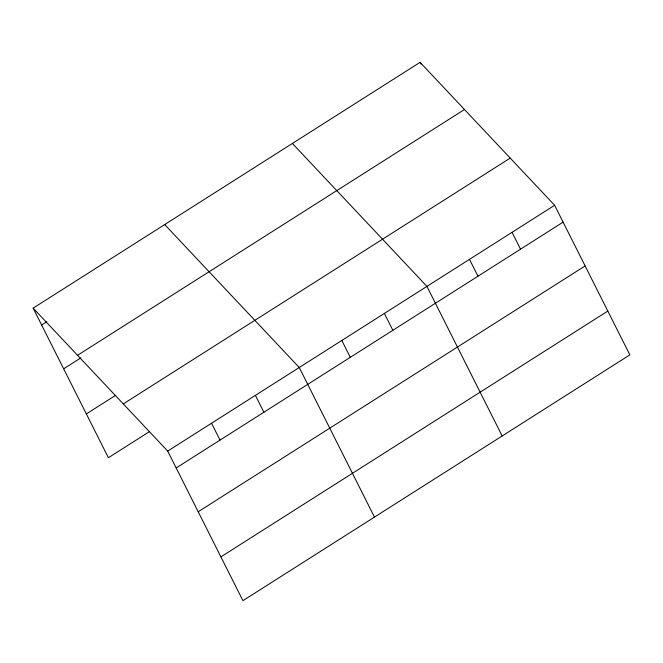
<?xml version="1.0" encoding="UTF-8"?>
<svg xmlns="http://www.w3.org/2000/svg" width="663" height="663" viewBox="0 0 663 663"><rect width="100%" height="100%" fill="white"/><g stroke="black" fill="none" stroke-linecap="round" stroke-linejoin="round"><path stroke-width="0.99" d="M33.15 308.138L420.077 62.33L554.616 205.273L629.85 354.862L242.923 600.67L167.689 451.089L33.15 308.138L108.384 457.727L149.656 431.505M41.628 325.003L46.791 321.729M77.546 355.31L464.473 109.503M63.656 368.802L80.853 357.879M86.356 413.927L115.586 395.355M123.293 403.916L510.22 158.101M167.689 451.089L554.616 205.273M176.176 467.954L563.094 222.138M198.204 511.753L585.122 265.938M220.895 556.879L607.822 311.063M292.391 143.448L426.931 286.391L502.164 435.981M164.706 224.566L299.245 367.509L374.479 517.099M512.051 232.315L520.538 249.18M420.077 62.33L420.964 64.104M469.495 259.357L477.973 276.214M384.374 313.433L392.852 330.298M341.81 340.475L350.288 357.332M255.396 395.372L263.874 412.237M211.547 423.226L220.025 440.091"/></g></svg>
